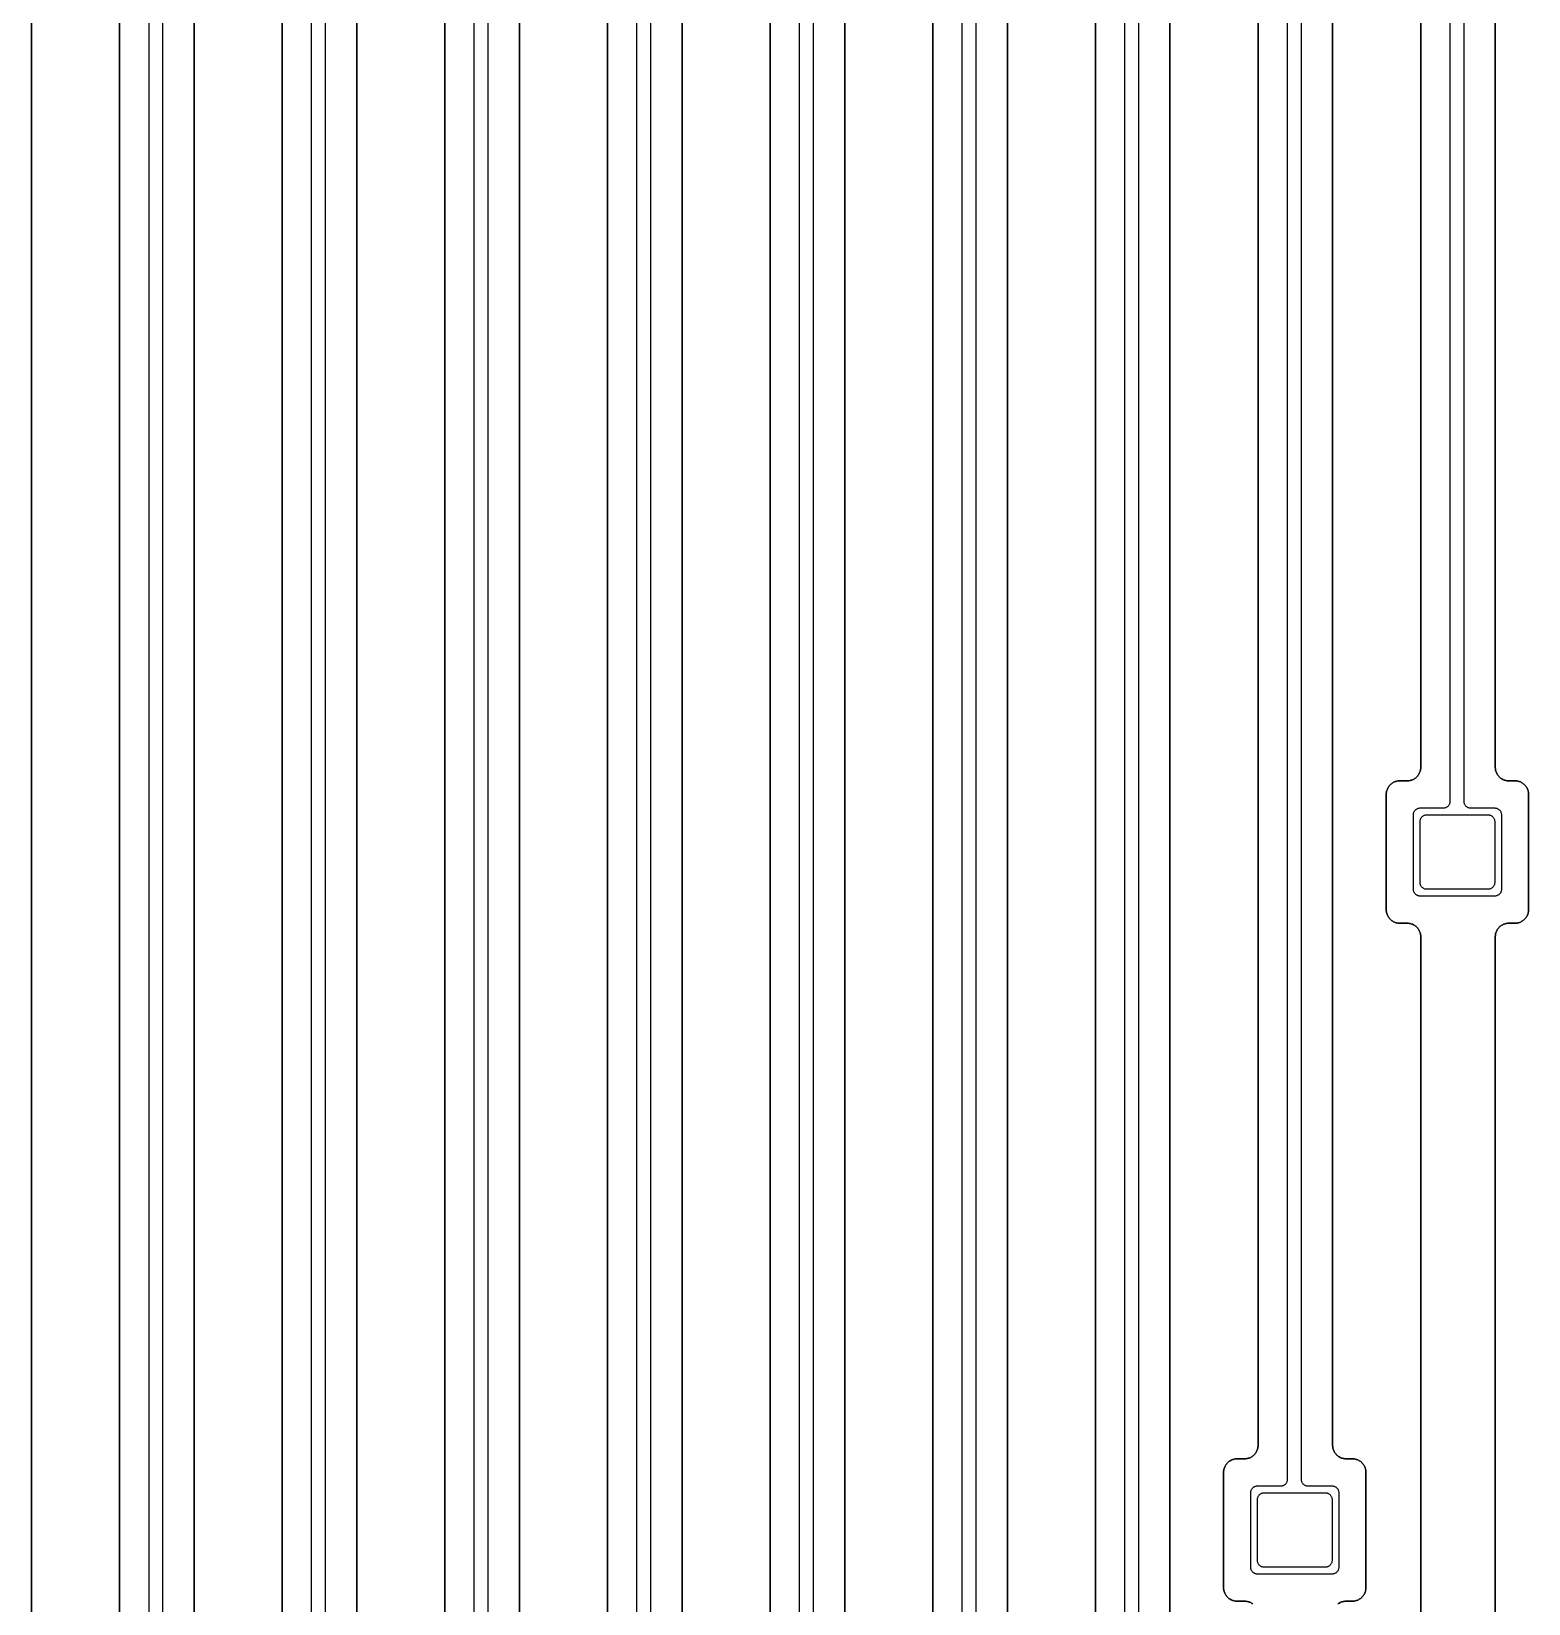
# Model space of a CAD drawing. Extents: x -2057 to 2225, y -44 to 31181.
# Drawn here: x 335.8 to 556.7, y 2328.9 to 2560.8 of the extents above; entities that cross this region are included whole.
import ezdxf

# ---------------------------------------------------------------- set-up
doc = ezdxf.new("R2010")
doc.units = 0
for name, color, linetype in [('electrode', 6, 'CONTINUOUS'), ('etching', 7, 'CONTINUOUS'), ('L3D0_etching3', 5, 'CONTINUOUS'), ('metalization', 8, 'CONTINUOUS'), ('polyimide', 9, 'CONTINUOUS')]:
    doc.layers.add(name, color=color, linetype=linetype)

msp = doc.modelspace()

# ---------------------------------------------------------------- linework, layer by layer
at = {"layer": 'electrode'}
for points in [[(541.66, 2434.247), (541.573, 2434.255), (541.487, 2434.27), (541.402, 2434.293), (541.32, 2434.323), (541.241, 2434.36), (541.166, 2434.403), (541.094, 2434.453), (541.027, 2434.509), (540.965, 2434.571), (540.909, 2434.638), (540.859, 2434.71), (540.816, 2434.785), (540.779, 2434.864), (540.749, 2434.946), (540.726, 2435.031), (540.711, 2435.117), (540.703, 2435.204), (540.703, 2444.291), (540.711, 2444.378), (540.726, 2444.464), (540.749, 2444.548), (540.779, 2444.63), (540.816, 2444.71), (540.859, 2444.785), (540.909, 2444.857), (540.965, 2444.924), (541.027, 2444.985), (541.094, 2445.042), (541.166, 2445.092), (541.241, 2445.135), (541.32, 2445.172), (541.402, 2445.202), (541.487, 2445.225), (541.573, 2445.24), (541.66, 2445.247), (550.747, 2445.247), (550.834, 2445.24), (550.92, 2445.225), (551.004, 2445.202), (551.086, 2445.172), (551.166, 2445.135), (551.241, 2445.092), (551.313, 2445.042), (551.38, 2444.985), (551.441, 2444.924), (551.498, 2444.857), (551.548, 2444.785), (551.591, 2444.71), (551.628, 2444.63), (551.658, 2444.548), (551.681, 2444.464), (551.696, 2444.378), (551.703, 2444.291), (551.703, 2435.204), (551.696, 2435.117), (551.681, 2435.031), (551.658, 2434.946), (551.628, 2434.864), (551.591, 2434.785), (551.548, 2434.71), (551.498, 2434.638), (551.441, 2434.571), (551.38, 2434.509), (551.313, 2434.453), (551.241, 2434.403), (551.166, 2434.36), (551.086, 2434.323), (551.004, 2434.293), (550.92, 2434.27), (550.834, 2434.255), (550.747, 2434.247)], [(517.66, 2334.247), (517.573, 2334.255), (517.487, 2334.27), (517.402, 2334.293), (517.32, 2334.323), (517.241, 2334.36), (517.166, 2334.403), (517.094, 2334.453), (517.027, 2334.509), (516.965, 2334.571), (516.909, 2334.638), (516.859, 2334.71), (516.816, 2334.785), (516.779, 2334.864), (516.749, 2334.946), (516.726, 2335.031), (516.711, 2335.117), (516.703, 2335.204), (516.703, 2344.291), (516.711, 2344.378), (516.726, 2344.464), (516.749, 2344.548), (516.779, 2344.63), (516.816, 2344.71), (516.859, 2344.785), (516.909, 2344.857), (516.965, 2344.924), (517.027, 2344.985), (517.094, 2345.042), (517.166, 2345.092), (517.241, 2345.135), (517.32, 2345.172), (517.402, 2345.202), (517.487, 2345.225), (517.573, 2345.24), (517.66, 2345.247), (526.747, 2345.247), (526.834, 2345.24), (526.92, 2345.225), (527.004, 2345.202), (527.086, 2345.172), (527.166, 2345.135), (527.241, 2345.092), (527.313, 2345.042), (527.38, 2344.985), (527.441, 2344.924), (527.498, 2344.857), (527.548, 2344.785), (527.591, 2344.71), (527.628, 2344.63), (527.658, 2344.548), (527.681, 2344.464), (527.696, 2344.378), (527.703, 2344.291), (527.703, 2335.204), (527.696, 2335.117), (527.681, 2335.031), (527.658, 2334.946), (527.628, 2334.864), (527.591, 2334.785), (527.548, 2334.71), (527.498, 2334.638), (527.441, 2334.571), (527.38, 2334.509), (527.313, 2334.453), (527.241, 2334.403), (527.166, 2334.36), (527.086, 2334.323), (527.004, 2334.293), (526.92, 2334.27), (526.834, 2334.255), (526.747, 2334.247)]]:
    msp.add_lwpolyline(points, close=True, dxfattribs=at)
at = {"layer": 'etching'}
for points in [[(335.792, 1552.185), (335.792, 9035.371)], [(348.792, 9035.371), (348.792, 1652.185)], [(359.792, 1652.185), (359.792, 9035.371)], [(372.792, 9035.371), (372.792, 1752.185)], [(383.792, 1752.185), (383.792, 9035.371)], [(396.792, 9035.371), (396.792, 1852.185)], [(407.792, 1852.185), (407.792, 9035.371)], [(420.792, 9035.371), (420.792, 1952.185)], [(431.792, 1952.185), (431.792, 9035.371)], [(444.792, 9035.371), (444.792, 2052.185)], [(455.792, 2052.185), (455.792, 9035.371)], [(468.792, 9035.371), (468.792, 2152.185)], [(479.792, 2152.185), (479.792, 9035.377)], [(492.792, 9035.371), (492.792, 2252.185)], [(503.792, 2252.185), (503.792, 9035.371)], [(516.792, 9035.371), (516.792, 2352.185), (516.784, 2352.059), (516.769, 2351.934), (516.745, 2351.811), (516.714, 2351.689), (516.675, 2351.57), (516.629, 2351.453), (516.575, 2351.339), (516.515, 2351.229), (516.447, 2351.123), (516.373, 2351.021), (516.293, 2350.924), (516.207, 2350.832), (516.116, 2350.746), (516.019, 2350.666), (515.917, 2350.592), (515.811, 2350.525), (515.701, 2350.465), (515.587, 2350.411), (515.47, 2350.365), (515.351, 2350.326), (515.229, 2350.295), (515.105, 2350.271), (514.981, 2350.255), (514.855, 2350.247), (513.641, 2350.247), (513.515, 2350.24), (513.39, 2350.224), (513.267, 2350.2), (513.145, 2350.169), (513.026, 2350.13), (512.909, 2350.084), (512.795, 2350.03), (512.685, 2349.97), (512.579, 2349.902), (512.477, 2349.828), (512.38, 2349.748), (512.288, 2349.662), (512.202, 2349.571), (512.122, 2349.474), (512.048, 2349.372), (511.981, 2349.266), (511.921, 2349.156), (511.867, 2349.042), (511.821, 2348.925), (511.782, 2348.806), (511.751, 2348.684), (511.727, 2348.56), (511.711, 2348.436), (511.703, 2348.31), (511.703, 2331.185), (511.711, 2331.059), (511.727, 2330.934), (511.751, 2330.811), (511.782, 2330.689), (511.821, 2330.57), (511.867, 2330.453), (511.921, 2330.339), (511.981, 2330.229), (512.048, 2330.123), (512.122, 2330.021), (512.202, 2329.924), (512.288, 2329.832), (512.38, 2329.746), (512.477, 2329.666), (512.579, 2329.592), (512.685, 2329.525), (512.795, 2329.465), (512.909, 2329.411), (513.026, 2329.365), (513.145, 2329.326), (513.267, 2329.295), (513.39, 2329.271), (513.515, 2329.255), (513.641, 2329.247), (514.855, 2329.247), (514.981, 2329.24), (515.105, 2329.224), (515.229, 2329.2), (515.351, 2329.169), (515.47, 2329.13), (515.587, 2329.084), (515.701, 2329.03), (515.811, 2328.97), (515.917, 2328.902), (516.019, 2328.828)], [(528.566, 2328.828), (528.668, 2328.902), (528.774, 2328.97), (528.884, 2329.03), (528.998, 2329.084), (529.114, 2329.13), (529.234, 2329.169), (529.356, 2329.2), (529.479, 2329.224), (529.604, 2329.24), (529.729, 2329.247), (530.766, 2329.247), (530.892, 2329.255), (531.016, 2329.271), (531.14, 2329.295), (531.262, 2329.326), (531.381, 2329.365), (531.498, 2329.411), (531.612, 2329.465), (531.722, 2329.525), (531.828, 2329.592), (531.93, 2329.666), (532.027, 2329.746), (532.118, 2329.832), (532.204, 2329.924), (532.284, 2330.021), (532.358, 2330.123), (532.426, 2330.229), (532.486, 2330.339), (532.54, 2330.453), (532.586, 2330.57), (532.625, 2330.689), (532.656, 2330.811), (532.68, 2330.934), (532.696, 2331.059), (532.703, 2331.185), (532.703, 2348.31), (532.696, 2348.436), (532.68, 2348.56), (532.656, 2348.684), (532.625, 2348.806), (532.586, 2348.925), (532.54, 2349.042), (532.486, 2349.156), (532.426, 2349.266), (532.358, 2349.372), (532.284, 2349.474), (532.204, 2349.571), (532.118, 2349.662), (532.027, 2349.748), (531.93, 2349.828), (531.828, 2349.902), (531.722, 2349.97), (531.612, 2350.03), (531.498, 2350.084), (531.381, 2350.13), (531.262, 2350.169), (531.14, 2350.2), (531.016, 2350.224), (530.892, 2350.24), (530.766, 2350.247), (529.729, 2350.247), (529.604, 2350.255), (529.479, 2350.271), (529.356, 2350.295), (529.234, 2350.326), (529.114, 2350.365), (528.998, 2350.411), (528.884, 2350.465), (528.774, 2350.525), (528.668, 2350.592), (528.566, 2350.666), (528.469, 2350.746), (528.377, 2350.832), (528.291, 2350.924), (528.211, 2351.021), (528.137, 2351.123), (528.07, 2351.229), (528.009, 2351.339), (527.956, 2351.453), (527.91, 2351.57), (527.871, 2351.689), (527.84, 2351.811), (527.816, 2351.934), (527.8, 2352.059), (527.792, 2352.185), (527.792, 9035.371)], [(540.792, 9035.371), (540.792, 2452.185), (540.784, 2452.059), (540.769, 2451.934), (540.745, 2451.811), (540.714, 2451.689), (540.675, 2451.57), (540.629, 2451.453), (540.575, 2451.339), (540.515, 2451.229), (540.447, 2451.123), (540.373, 2451.021), (540.293, 2450.924), (540.207, 2450.832), (540.116, 2450.746), (540.019, 2450.666), (539.917, 2450.592), (539.811, 2450.525), (539.701, 2450.465), (539.587, 2450.411), (539.47, 2450.365), (539.351, 2450.326), (539.229, 2450.295), (539.105, 2450.271), (538.981, 2450.255), (538.855, 2450.247), (537.641, 2450.247), (537.515, 2450.24), (537.39, 2450.224), (537.267, 2450.2), (537.145, 2450.169), (537.026, 2450.13), (536.909, 2450.084), (536.795, 2450.03), (536.685, 2449.97), (536.579, 2449.902), (536.477, 2449.828), (536.38, 2449.748), (536.288, 2449.662), (536.202, 2449.571), (536.122, 2449.474), (536.048, 2449.372), (535.981, 2449.266), (535.921, 2449.156), (535.867, 2449.042), (535.821, 2448.925), (535.782, 2448.806), (535.751, 2448.684), (535.727, 2448.56), (535.711, 2448.436), (535.703, 2448.31), (535.703, 2431.185), (535.711, 2431.059), (535.727, 2430.934), (535.751, 2430.811), (535.782, 2430.689), (535.821, 2430.57), (535.867, 2430.453), (535.921, 2430.339), (535.981, 2430.229), (536.048, 2430.123), (536.122, 2430.021), (536.202, 2429.924), (536.288, 2429.832), (536.38, 2429.746), (536.477, 2429.666), (536.579, 2429.592), (536.685, 2429.525), (536.795, 2429.465), (536.909, 2429.411), (537.026, 2429.365), (537.145, 2429.326), (537.267, 2429.295), (537.39, 2429.271), (537.515, 2429.255), (537.641, 2429.247), (538.855, 2429.247), (538.981, 2429.24), (539.105, 2429.224), (539.229, 2429.2), (539.351, 2429.169), (539.47, 2429.13), (539.587, 2429.084), (539.701, 2429.03), (539.811, 2428.97), (539.917, 2428.902), (540.019, 2428.828), (540.116, 2428.748), (540.207, 2428.662), (540.293, 2428.571), (540.373, 2428.474), (540.447, 2428.372), (540.515, 2428.266), (540.575, 2428.156), (540.629, 2428.042), (540.675, 2427.925), (540.714, 2427.806), (540.745, 2427.684), (540.769, 2427.56), (540.784, 2427.436), (540.792, 2427.31), (540.792, 2171.247)], [(551.754, 2171.247), (551.792, 2427.31), (551.8, 2427.436), (551.816, 2427.56), (551.84, 2427.684), (551.871, 2427.806), (551.91, 2427.925), (551.956, 2428.042), (552.009, 2428.156), (552.07, 2428.266), (552.137, 2428.372), (552.211, 2428.474), (552.291, 2428.571), (552.377, 2428.662), (552.469, 2428.748), (552.566, 2428.828), (552.668, 2428.902), (552.774, 2428.97), (552.884, 2429.03), (552.998, 2429.084), (553.114, 2429.13), (553.234, 2429.169), (553.356, 2429.2), (553.479, 2429.224), (553.604, 2429.24), (553.729, 2429.247), (554.766, 2429.247), (554.892, 2429.255), (555.016, 2429.271), (555.14, 2429.295), (555.262, 2429.326), (555.381, 2429.365), (555.498, 2429.411), (555.612, 2429.465), (555.722, 2429.525), (555.828, 2429.592), (555.93, 2429.666), (556.027, 2429.746), (556.118, 2429.832), (556.204, 2429.924), (556.284, 2430.021), (556.358, 2430.123), (556.426, 2430.229), (556.486, 2430.339), (556.54, 2430.453), (556.586, 2430.57), (556.625, 2430.689), (556.656, 2430.811), (556.68, 2430.934), (556.696, 2431.059), (556.703, 2431.185), (556.703, 2448.31), (556.696, 2448.436), (556.68, 2448.56), (556.656, 2448.684), (556.625, 2448.806), (556.586, 2448.925), (556.54, 2449.042), (556.486, 2449.156), (556.426, 2449.266), (556.358, 2449.372), (556.284, 2449.474), (556.204, 2449.571), (556.118, 2449.662), (556.027, 2449.748), (555.93, 2449.828), (555.828, 2449.902), (555.722, 2449.97), (555.612, 2450.03), (555.498, 2450.084), (555.381, 2450.13), (555.262, 2450.169), (555.14, 2450.2), (555.016, 2450.224), (554.892, 2450.24), (554.766, 2450.247), (553.729, 2450.247), (553.604, 2450.255), (553.479, 2450.271), (553.356, 2450.295), (553.234, 2450.326), (553.114, 2450.365), (552.998, 2450.411), (552.884, 2450.465), (552.774, 2450.525), (552.668, 2450.592), (552.566, 2450.666), (552.469, 2450.746), (552.377, 2450.832), (552.291, 2450.924), (552.211, 2451.021), (552.137, 2451.123), (552.07, 2451.229), (552.009, 2451.339), (551.956, 2451.453), (551.91, 2451.57), (551.871, 2451.689), (551.84, 2451.811), (551.816, 2451.934), (551.8, 2452.059), (551.792, 2452.185), (551.792, 9035.371)]]:
    msp.add_lwpolyline(points, dxfattribs=at)
at = {"layer": 'L3D0_etching3'}
for points in [[(335.792, 1552.185), (335.792, 9035.371)], [(348.792, 9035.371), (348.792, 1652.185)], [(359.792, 1652.185), (359.792, 9035.371)], [(372.792, 9035.371), (372.792, 1752.185)], [(383.792, 1752.185), (383.792, 9035.371)], [(396.792, 9035.371), (396.792, 1852.185)], [(407.792, 1852.185), (407.792, 9035.371)], [(420.792, 9035.371), (420.792, 1952.185)], [(431.792, 1952.185), (431.792, 9035.371)], [(444.792, 9035.371), (444.792, 2052.185)], [(455.792, 2052.185), (455.792, 9035.371)], [(468.792, 9035.371), (468.792, 2152.185)], [(479.792, 2152.185), (479.792, 9035.377)], [(492.792, 9035.371), (492.792, 2252.185)], [(503.792, 2252.185), (503.792, 9035.371)], [(516.792, 9035.371), (516.792, 2352.185), (516.784, 2352.059), (516.769, 2351.934), (516.745, 2351.811), (516.714, 2351.689), (516.675, 2351.57), (516.629, 2351.453), (516.575, 2351.339), (516.515, 2351.229), (516.447, 2351.123), (516.373, 2351.021), (516.293, 2350.924), (516.207, 2350.832), (516.116, 2350.746), (516.019, 2350.666), (515.917, 2350.592), (515.811, 2350.525), (515.701, 2350.465), (515.587, 2350.411), (515.47, 2350.365), (515.351, 2350.326), (515.229, 2350.295), (515.105, 2350.271), (514.981, 2350.255), (514.855, 2350.247), (513.641, 2350.247), (513.515, 2350.24), (513.39, 2350.224), (513.267, 2350.2), (513.145, 2350.169), (513.026, 2350.13), (512.909, 2350.084), (512.795, 2350.03), (512.685, 2349.97), (512.579, 2349.902), (512.477, 2349.828), (512.38, 2349.748), (512.288, 2349.662), (512.202, 2349.571), (512.122, 2349.474), (512.048, 2349.372), (511.981, 2349.266), (511.921, 2349.156), (511.867, 2349.042), (511.821, 2348.925), (511.782, 2348.806), (511.751, 2348.684), (511.727, 2348.56), (511.711, 2348.436), (511.703, 2348.31), (511.703, 2331.185), (511.711, 2331.059), (511.727, 2330.934), (511.751, 2330.811), (511.782, 2330.689), (511.821, 2330.57), (511.867, 2330.453), (511.921, 2330.339), (511.981, 2330.229), (512.048, 2330.123), (512.122, 2330.021), (512.202, 2329.924), (512.288, 2329.832), (512.38, 2329.746), (512.477, 2329.666), (512.579, 2329.592), (512.685, 2329.525), (512.795, 2329.465), (512.909, 2329.411), (513.026, 2329.365), (513.145, 2329.326), (513.267, 2329.295), (513.39, 2329.271), (513.515, 2329.255), (513.641, 2329.247), (514.855, 2329.247), (514.981, 2329.24), (515.105, 2329.224), (515.229, 2329.2), (515.351, 2329.169), (515.47, 2329.13), (515.587, 2329.084), (515.701, 2329.03), (515.811, 2328.97), (515.917, 2328.902), (516.019, 2328.828)], [(528.566, 2328.828), (528.668, 2328.902), (528.774, 2328.97), (528.884, 2329.03), (528.998, 2329.084), (529.114, 2329.13), (529.234, 2329.169), (529.356, 2329.2), (529.479, 2329.224), (529.604, 2329.24), (529.729, 2329.247), (530.766, 2329.247), (530.892, 2329.255), (531.016, 2329.271), (531.14, 2329.295), (531.262, 2329.326), (531.381, 2329.365), (531.498, 2329.411), (531.612, 2329.465), (531.722, 2329.525), (531.828, 2329.592), (531.93, 2329.666), (532.027, 2329.746), (532.118, 2329.832), (532.204, 2329.924), (532.284, 2330.021), (532.358, 2330.123), (532.426, 2330.229), (532.486, 2330.339), (532.54, 2330.453), (532.586, 2330.57), (532.625, 2330.689), (532.656, 2330.811), (532.68, 2330.934), (532.696, 2331.059), (532.703, 2331.185), (532.703, 2348.31), (532.696, 2348.436), (532.68, 2348.56), (532.656, 2348.684), (532.625, 2348.806), (532.586, 2348.925), (532.54, 2349.042), (532.486, 2349.156), (532.426, 2349.266), (532.358, 2349.372), (532.284, 2349.474), (532.204, 2349.571), (532.118, 2349.662), (532.027, 2349.748), (531.93, 2349.828), (531.828, 2349.902), (531.722, 2349.97), (531.612, 2350.03), (531.498, 2350.084), (531.381, 2350.13), (531.262, 2350.169), (531.14, 2350.2), (531.016, 2350.224), (530.892, 2350.24), (530.766, 2350.247), (529.729, 2350.247), (529.604, 2350.255), (529.479, 2350.271), (529.356, 2350.295), (529.234, 2350.326), (529.114, 2350.365), (528.998, 2350.411), (528.884, 2350.465), (528.774, 2350.525), (528.668, 2350.592), (528.566, 2350.666), (528.469, 2350.746), (528.377, 2350.832), (528.291, 2350.924), (528.211, 2351.021), (528.137, 2351.123), (528.07, 2351.229), (528.009, 2351.339), (527.956, 2351.453), (527.91, 2351.57), (527.871, 2351.689), (527.84, 2351.811), (527.816, 2351.934), (527.8, 2352.059), (527.792, 2352.185), (527.792, 9035.371)], [(540.792, 9035.371), (540.792, 2452.185), (540.784, 2452.059), (540.769, 2451.934), (540.745, 2451.811), (540.714, 2451.689), (540.675, 2451.57), (540.629, 2451.453), (540.575, 2451.339), (540.515, 2451.229), (540.447, 2451.123), (540.373, 2451.021), (540.293, 2450.924), (540.207, 2450.832), (540.116, 2450.746), (540.019, 2450.666), (539.917, 2450.592), (539.811, 2450.525), (539.701, 2450.465), (539.587, 2450.411), (539.47, 2450.365), (539.351, 2450.326), (539.229, 2450.295), (539.105, 2450.271), (538.981, 2450.255), (538.855, 2450.247), (537.641, 2450.247), (537.515, 2450.24), (537.39, 2450.224), (537.267, 2450.2), (537.145, 2450.169), (537.026, 2450.13), (536.909, 2450.084), (536.795, 2450.03), (536.685, 2449.97), (536.579, 2449.902), (536.477, 2449.828), (536.38, 2449.748), (536.288, 2449.662), (536.202, 2449.571), (536.122, 2449.474), (536.048, 2449.372), (535.981, 2449.266), (535.921, 2449.156), (535.867, 2449.042), (535.821, 2448.925), (535.782, 2448.806), (535.751, 2448.684), (535.727, 2448.56), (535.711, 2448.436), (535.703, 2448.31), (535.703, 2431.185), (535.711, 2431.059), (535.727, 2430.934), (535.751, 2430.811), (535.782, 2430.689), (535.821, 2430.57), (535.867, 2430.453), (535.921, 2430.339), (535.981, 2430.229), (536.048, 2430.123), (536.122, 2430.021), (536.202, 2429.924), (536.288, 2429.832), (536.38, 2429.746), (536.477, 2429.666), (536.579, 2429.592), (536.685, 2429.525), (536.795, 2429.465), (536.909, 2429.411), (537.026, 2429.365), (537.145, 2429.326), (537.267, 2429.295), (537.39, 2429.271), (537.515, 2429.255), (537.641, 2429.247), (538.855, 2429.247), (538.981, 2429.24), (539.105, 2429.224), (539.229, 2429.2), (539.351, 2429.169), (539.47, 2429.13), (539.587, 2429.084), (539.701, 2429.03), (539.811, 2428.97), (539.917, 2428.902), (540.019, 2428.828), (540.116, 2428.748), (540.207, 2428.662), (540.293, 2428.571), (540.373, 2428.474), (540.447, 2428.372), (540.515, 2428.266), (540.575, 2428.156), (540.629, 2428.042), (540.675, 2427.925), (540.714, 2427.806), (540.745, 2427.684), (540.769, 2427.56), (540.784, 2427.436), (540.792, 2427.31), (540.792, 2171.247)], [(551.754, 2171.247), (551.792, 2427.31), (551.8, 2427.436), (551.816, 2427.56), (551.84, 2427.684), (551.871, 2427.806), (551.91, 2427.925), (551.956, 2428.042), (552.009, 2428.156), (552.07, 2428.266), (552.137, 2428.372), (552.211, 2428.474), (552.291, 2428.571), (552.377, 2428.662), (552.469, 2428.748), (552.566, 2428.828), (552.668, 2428.902), (552.774, 2428.97), (552.884, 2429.03), (552.998, 2429.084), (553.114, 2429.13), (553.234, 2429.169), (553.356, 2429.2), (553.479, 2429.224), (553.604, 2429.24), (553.729, 2429.247), (554.766, 2429.247), (554.892, 2429.255), (555.016, 2429.271), (555.14, 2429.295), (555.262, 2429.326), (555.381, 2429.365), (555.498, 2429.411), (555.612, 2429.465), (555.722, 2429.525), (555.828, 2429.592), (555.93, 2429.666), (556.027, 2429.746), (556.118, 2429.832), (556.204, 2429.924), (556.284, 2430.021), (556.358, 2430.123), (556.426, 2430.229), (556.486, 2430.339), (556.54, 2430.453), (556.586, 2430.57), (556.625, 2430.689), (556.656, 2430.811), (556.68, 2430.934), (556.696, 2431.059), (556.703, 2431.185), (556.703, 2448.31), (556.696, 2448.436), (556.68, 2448.56), (556.656, 2448.684), (556.625, 2448.806), (556.586, 2448.925), (556.54, 2449.042), (556.486, 2449.156), (556.426, 2449.266), (556.358, 2449.372), (556.284, 2449.474), (556.204, 2449.571), (556.118, 2449.662), (556.027, 2449.748), (555.93, 2449.828), (555.828, 2449.902), (555.722, 2449.97), (555.612, 2450.03), (555.498, 2450.084), (555.381, 2450.13), (555.262, 2450.169), (555.14, 2450.2), (555.016, 2450.224), (554.892, 2450.24), (554.766, 2450.247), (553.729, 2450.247), (553.604, 2450.255), (553.479, 2450.271), (553.356, 2450.295), (553.234, 2450.326), (553.114, 2450.365), (552.998, 2450.411), (552.884, 2450.465), (552.774, 2450.525), (552.668, 2450.592), (552.566, 2450.666), (552.469, 2450.746), (552.377, 2450.832), (552.291, 2450.924), (552.211, 2451.021), (552.137, 2451.123), (552.07, 2451.229), (552.009, 2451.339), (551.956, 2451.453), (551.91, 2451.57), (551.871, 2451.689), (551.84, 2451.811), (551.816, 2451.934), (551.8, 2452.059), (551.792, 2452.185), (551.792, 9035.371)]]:
    msp.add_lwpolyline(points, dxfattribs=at)
at = {"layer": 'metalization'}
for points in [[(353.142, 1647.204), (353.142, 9040.22)], [(355.142, 9040.22), (355.142, 1647.204)], [(377.142, 1747.204), (377.142, 9040.22)], [(379.142, 9040.22), (379.142, 1747.204)], [(401.142, 1847.204), (401.142, 9040.22)], [(403.142, 9040.22), (403.142, 1847.204)], [(425.142, 1947.204), (425.142, 9040.22)], [(427.142, 9040.22), (427.142, 1947.204)], [(449.142, 2047.204), (449.142, 9040.22)], [(451.142, 9040.22), (451.142, 2047.204)], [(473.142, 2147.204), (473.142, 9040.22)], [(475.142, 9040.22), (475.142, 2147.204)], [(497.142, 2247.204), (497.142, 9040.22)], [(499.142, 9040.22), (499.142, 2247.204)], [(523.142, 9040.22), (523.142, 2347.204), (523.15, 2347.117), (523.165, 2347.031), (523.188, 2346.946), (523.218, 2346.864), (523.254, 2346.785), (523.298, 2346.71), (523.348, 2346.638), (523.404, 2346.571), (523.466, 2346.509), (523.533, 2346.453), (523.604, 2346.403), (523.68, 2346.36), (523.759, 2346.323), (523.841, 2346.293), (523.926, 2346.27), (524.012, 2346.255), (524.099, 2346.247), (527.747, 2346.247), (527.834, 2346.24), (527.92, 2346.225), (528.004, 2346.202), (528.086, 2346.172), (528.166, 2346.135), (528.241, 2346.092), (528.313, 2346.042), (528.38, 2345.985), (528.441, 2345.924), (528.498, 2345.857), (528.548, 2345.785), (528.591, 2345.71), (528.628, 2345.63), (528.658, 2345.548), (528.681, 2345.464), (528.696, 2345.378), (528.703, 2345.291), (528.703, 2334.204), (528.696, 2334.117), (528.681, 2334.031), (528.658, 2333.946), (528.628, 2333.864), (528.591, 2333.785), (528.548, 2333.71), (528.498, 2333.638), (528.441, 2333.571), (528.38, 2333.509), (528.313, 2333.453), (528.241, 2333.403), (528.166, 2333.36), (528.086, 2333.323), (528.004, 2333.293), (527.92, 2333.27), (527.834, 2333.255), (527.747, 2333.247), (516.66, 2333.247), (516.573, 2333.255), (516.487, 2333.27), (516.402, 2333.293), (516.32, 2333.323), (516.241, 2333.36), (516.166, 2333.403), (516.094, 2333.453), (516.027, 2333.509), (515.965, 2333.571), (515.909, 2333.638), (515.859, 2333.71), (515.816, 2333.785), (515.779, 2333.864), (515.749, 2333.946), (515.726, 2334.031), (515.711, 2334.117), (515.703, 2334.204), (515.703, 2345.291), (515.711, 2345.378), (515.726, 2345.464), (515.749, 2345.548), (515.779, 2345.63), (515.816, 2345.71), (515.859, 2345.785), (515.909, 2345.857), (515.965, 2345.924), (516.027, 2345.985), (516.094, 2346.042), (516.166, 2346.092), (516.241, 2346.135), (516.32, 2346.172), (516.402, 2346.202), (516.487, 2346.225), (516.573, 2346.24), (516.66, 2346.247), (520.186, 2346.247), (520.273, 2346.255), (520.359, 2346.27), (520.443, 2346.293), (520.525, 2346.323), (520.604, 2346.36), (520.68, 2346.403), (520.752, 2346.453), (520.819, 2346.509), (520.88, 2346.571), (520.936, 2346.638), (520.986, 2346.71), (521.03, 2346.785), (521.067, 2346.864), (521.097, 2346.946), (521.12, 2347.031), (521.135, 2347.117), (521.142, 2347.204), (521.142, 9040.22)], [(547.142, 9040.22), (547.142, 2447.204), (547.15, 2447.117), (547.165, 2447.031), (547.188, 2446.946), (547.218, 2446.864), (547.254, 2446.785), (547.298, 2446.71), (547.348, 2446.638), (547.404, 2446.571), (547.466, 2446.509), (547.533, 2446.453), (547.604, 2446.403), (547.68, 2446.36), (547.759, 2446.323), (547.841, 2446.293), (547.926, 2446.27), (548.012, 2446.255), (548.099, 2446.247), (551.747, 2446.247), (551.834, 2446.24), (551.92, 2446.225), (552.004, 2446.202), (552.086, 2446.172), (552.166, 2446.135), (552.241, 2446.092), (552.313, 2446.042), (552.38, 2445.985), (552.441, 2445.924), (552.498, 2445.857), (552.548, 2445.785), (552.591, 2445.71), (552.628, 2445.63), (552.658, 2445.548), (552.681, 2445.464), (552.696, 2445.378), (552.703, 2445.291), (552.703, 2434.204), (552.696, 2434.117), (552.681, 2434.031), (552.658, 2433.946), (552.628, 2433.864), (552.591, 2433.785), (552.548, 2433.71), (552.498, 2433.638), (552.441, 2433.571), (552.38, 2433.509), (552.313, 2433.453), (552.241, 2433.403), (552.166, 2433.36), (552.086, 2433.323), (552.004, 2433.293), (551.92, 2433.27), (551.834, 2433.255), (551.747, 2433.247), (540.66, 2433.247), (540.573, 2433.255), (540.487, 2433.27), (540.402, 2433.293), (540.32, 2433.323), (540.241, 2433.36), (540.166, 2433.403), (540.094, 2433.453), (540.027, 2433.509), (539.965, 2433.571), (539.909, 2433.638), (539.859, 2433.71), (539.816, 2433.785), (539.779, 2433.864), (539.749, 2433.946), (539.726, 2434.031), (539.711, 2434.117), (539.703, 2434.204), (539.703, 2445.291), (539.711, 2445.378), (539.726, 2445.464), (539.749, 2445.548), (539.779, 2445.63), (539.816, 2445.71), (539.859, 2445.785), (539.909, 2445.857), (539.965, 2445.924), (540.027, 2445.985), (540.094, 2446.042), (540.166, 2446.092), (540.241, 2446.135), (540.32, 2446.172), (540.402, 2446.202), (540.487, 2446.225), (540.573, 2446.24), (540.66, 2446.247), (544.186, 2446.247), (544.273, 2446.255), (544.359, 2446.27), (544.443, 2446.293), (544.525, 2446.323), (544.604, 2446.36), (544.68, 2446.403), (544.752, 2446.453), (544.819, 2446.509), (544.88, 2446.571), (544.936, 2446.638), (544.986, 2446.71), (545.03, 2446.785), (545.067, 2446.864), (545.097, 2446.946), (545.12, 2447.031), (545.135, 2447.117), (545.142, 2447.204), (545.142, 9040.22)]]:
    msp.add_lwpolyline(points, dxfattribs=at)
at = {"layer": 'polyimide'}
for points in [[(335.792, 9035.371), (335.792, 1552.185)], [(335.792, 1552.185), (335.792, 9035.371)], [(348.792, 1652.185), (348.792, 9035.371)], [(348.792, 9035.371), (348.792, 1652.185)], [(359.792, 9035.371), (359.792, 1652.185)], [(359.792, 1652.185), (359.792, 9035.371)], [(372.792, 1752.185), (372.792, 9035.371)], [(372.792, 9035.371), (372.792, 1752.185)], [(383.792, 9035.371), (383.792, 1752.185)], [(383.792, 1752.185), (383.792, 9035.371)], [(396.792, 1852.185), (396.792, 9035.371)], [(396.792, 9035.371), (396.792, 1852.185)], [(407.792, 9035.371), (407.792, 1852.185)], [(407.792, 1852.185), (407.792, 9035.371)], [(420.792, 1952.185), (420.792, 9035.371)], [(420.792, 9035.371), (420.792, 1952.185)], [(431.792, 9035.371), (431.792, 1952.185)], [(431.792, 1952.185), (431.792, 9035.371)], [(444.792, 2052.185), (444.792, 9035.371)], [(444.792, 9035.371), (444.792, 2052.185)], [(455.792, 9035.371), (455.792, 2052.185)], [(455.792, 2052.185), (455.792, 9035.371)], [(468.792, 2152.185), (468.792, 9035.371)], [(468.792, 9035.371), (468.792, 2152.185)], [(479.792, 9035.377), (479.792, 2152.185)], [(479.792, 2152.185), (479.792, 9035.377)], [(492.792, 2252.185), (492.792, 9035.371)], [(492.792, 9035.371), (492.792, 2252.185)], [(503.792, 9035.371), (503.792, 2252.185)], [(503.792, 2252.185), (503.792, 9035.371)], [(516.019, 2328.828), (515.917, 2328.902), (515.811, 2328.97), (515.701, 2329.03), (515.587, 2329.084), (515.47, 2329.13), (515.351, 2329.169), (515.229, 2329.2), (515.105, 2329.224), (514.981, 2329.24), (514.855, 2329.247), (513.641, 2329.247), (513.515, 2329.255), (513.39, 2329.271), (513.267, 2329.295), (513.145, 2329.326), (513.026, 2329.365), (512.909, 2329.411), (512.795, 2329.465), (512.685, 2329.525), (512.579, 2329.592), (512.477, 2329.666), (512.38, 2329.746), (512.288, 2329.832), (512.202, 2329.924), (512.122, 2330.021), (512.048, 2330.123), (511.981, 2330.229), (511.921, 2330.339), (511.867, 2330.453), (511.821, 2330.57), (511.782, 2330.689), (511.751, 2330.811), (511.727, 2330.934), (511.711, 2331.059), (511.703, 2331.185), (511.703, 2348.31), (511.711, 2348.436), (511.727, 2348.56), (511.751, 2348.684), (511.782, 2348.806), (511.821, 2348.925), (511.867, 2349.042), (511.921, 2349.156), (511.981, 2349.266), (512.048, 2349.372), (512.122, 2349.474), (512.202, 2349.571), (512.288, 2349.662), (512.38, 2349.748), (512.477, 2349.828), (512.579, 2349.902), (512.685, 2349.97), (512.795, 2350.03), (512.909, 2350.084), (513.026, 2350.13), (513.145, 2350.169), (513.267, 2350.2), (513.39, 2350.224), (513.515, 2350.24), (513.641, 2350.247), (514.855, 2350.247), (514.981, 2350.255), (515.105, 2350.271), (515.229, 2350.295), (515.351, 2350.326), (515.47, 2350.365), (515.587, 2350.411), (515.701, 2350.465), (515.811, 2350.525), (515.917, 2350.592), (516.019, 2350.666), (516.116, 2350.746), (516.207, 2350.832), (516.293, 2350.924), (516.373, 2351.021), (516.447, 2351.123), (516.515, 2351.229), (516.575, 2351.339), (516.629, 2351.453), (516.675, 2351.57), (516.714, 2351.689), (516.745, 2351.811), (516.769, 2351.934), (516.784, 2352.059), (516.792, 2352.185), (516.792, 9035.371)], [(516.792, 9035.371), (516.792, 2352.185), (516.784, 2352.059), (516.769, 2351.934), (516.745, 2351.811), (516.714, 2351.689), (516.675, 2351.57), (516.629, 2351.453), (516.575, 2351.339), (516.515, 2351.229), (516.447, 2351.123), (516.373, 2351.021), (516.293, 2350.924), (516.207, 2350.832), (516.116, 2350.746), (516.019, 2350.666), (515.917, 2350.592), (515.811, 2350.525), (515.701, 2350.465), (515.587, 2350.411), (515.47, 2350.365), (515.351, 2350.326), (515.229, 2350.295), (515.105, 2350.271), (514.981, 2350.255), (514.855, 2350.247), (513.641, 2350.247), (513.515, 2350.24), (513.39, 2350.224), (513.267, 2350.2), (513.145, 2350.169), (513.026, 2350.13), (512.909, 2350.084), (512.795, 2350.03), (512.685, 2349.97), (512.579, 2349.902), (512.477, 2349.828), (512.38, 2349.748), (512.288, 2349.662), (512.202, 2349.571), (512.122, 2349.474), (512.048, 2349.372), (511.981, 2349.266), (511.921, 2349.156), (511.867, 2349.042), (511.821, 2348.925), (511.782, 2348.806), (511.751, 2348.684), (511.727, 2348.56), (511.711, 2348.436), (511.703, 2348.31), (511.703, 2331.185), (511.711, 2331.059), (511.727, 2330.934), (511.751, 2330.811), (511.782, 2330.689), (511.821, 2330.57), (511.867, 2330.453), (511.921, 2330.339), (511.981, 2330.229), (512.048, 2330.123), (512.122, 2330.021), (512.202, 2329.924), (512.288, 2329.832), (512.38, 2329.746), (512.477, 2329.666), (512.579, 2329.592), (512.685, 2329.525), (512.795, 2329.465), (512.909, 2329.411), (513.026, 2329.365), (513.145, 2329.326), (513.267, 2329.295), (513.39, 2329.271), (513.515, 2329.255), (513.641, 2329.247), (514.855, 2329.247), (514.981, 2329.24), (515.105, 2329.224), (515.229, 2329.2), (515.351, 2329.169), (515.47, 2329.13), (515.587, 2329.084), (515.701, 2329.03), (515.811, 2328.97), (515.917, 2328.902), (516.019, 2328.828)], [(527.792, 9035.371), (527.792, 2352.185), (527.8, 2352.059), (527.816, 2351.934), (527.84, 2351.811), (527.871, 2351.689), (527.91, 2351.57), (527.956, 2351.453), (528.009, 2351.339), (528.07, 2351.229), (528.137, 2351.123), (528.211, 2351.021), (528.291, 2350.924), (528.377, 2350.832), (528.469, 2350.746), (528.566, 2350.666), (528.668, 2350.592), (528.774, 2350.525), (528.884, 2350.465), (528.998, 2350.411), (529.114, 2350.365), (529.234, 2350.326), (529.356, 2350.295), (529.479, 2350.271), (529.604, 2350.255), (529.729, 2350.247), (530.766, 2350.247), (530.892, 2350.24), (531.016, 2350.224), (531.14, 2350.2), (531.262, 2350.169), (531.381, 2350.13), (531.498, 2350.084), (531.612, 2350.03), (531.722, 2349.97), (531.828, 2349.902), (531.93, 2349.828), (532.027, 2349.748), (532.118, 2349.662), (532.204, 2349.571), (532.284, 2349.474), (532.358, 2349.372), (532.426, 2349.266), (532.486, 2349.156), (532.54, 2349.042), (532.586, 2348.925), (532.625, 2348.806), (532.656, 2348.684), (532.68, 2348.56), (532.696, 2348.436), (532.703, 2348.31), (532.703, 2331.185), (532.696, 2331.059), (532.68, 2330.934), (532.656, 2330.811), (532.625, 2330.689), (532.586, 2330.57), (532.54, 2330.453), (532.486, 2330.339), (532.426, 2330.229), (532.358, 2330.123), (532.284, 2330.021), (532.204, 2329.924), (532.118, 2329.832), (532.027, 2329.746), (531.93, 2329.666), (531.828, 2329.592), (531.722, 2329.525), (531.612, 2329.465), (531.498, 2329.411), (531.381, 2329.365), (531.262, 2329.326), (531.14, 2329.295), (531.016, 2329.271), (530.892, 2329.255), (530.766, 2329.247), (529.729, 2329.247), (529.604, 2329.24), (529.479, 2329.224), (529.356, 2329.2), (529.234, 2329.169), (529.114, 2329.13), (528.998, 2329.084), (528.884, 2329.03), (528.774, 2328.97), (528.668, 2328.902), (528.566, 2328.828)], [(528.566, 2328.828), (528.668, 2328.902), (528.774, 2328.97), (528.884, 2329.03), (528.998, 2329.084), (529.114, 2329.13), (529.234, 2329.169), (529.356, 2329.2), (529.479, 2329.224), (529.604, 2329.24), (529.729, 2329.247), (530.766, 2329.247), (530.892, 2329.255), (531.016, 2329.271), (531.14, 2329.295), (531.262, 2329.326), (531.381, 2329.365), (531.498, 2329.411), (531.612, 2329.465), (531.722, 2329.525), (531.828, 2329.592), (531.93, 2329.666), (532.027, 2329.746), (532.118, 2329.832), (532.204, 2329.924), (532.284, 2330.021), (532.358, 2330.123), (532.426, 2330.229), (532.486, 2330.339), (532.54, 2330.453), (532.586, 2330.57), (532.625, 2330.689), (532.656, 2330.811), (532.68, 2330.934), (532.696, 2331.059), (532.703, 2331.185), (532.703, 2348.31), (532.696, 2348.436), (532.68, 2348.56), (532.656, 2348.684), (532.625, 2348.806), (532.586, 2348.925), (532.54, 2349.042), (532.486, 2349.156), (532.426, 2349.266), (532.358, 2349.372), (532.284, 2349.474), (532.204, 2349.571), (532.118, 2349.662), (532.027, 2349.748), (531.93, 2349.828), (531.828, 2349.902), (531.722, 2349.97), (531.612, 2350.03), (531.498, 2350.084), (531.381, 2350.13), (531.262, 2350.169), (531.14, 2350.2), (531.016, 2350.224), (530.892, 2350.24), (530.766, 2350.247), (529.729, 2350.247), (529.604, 2350.255), (529.479, 2350.271), (529.356, 2350.295), (529.234, 2350.326), (529.114, 2350.365), (528.998, 2350.411), (528.884, 2350.465), (528.774, 2350.525), (528.668, 2350.592), (528.566, 2350.666), (528.469, 2350.746), (528.377, 2350.832), (528.291, 2350.924), (528.211, 2351.021), (528.137, 2351.123), (528.07, 2351.229), (528.009, 2351.339), (527.956, 2351.453), (527.91, 2351.57), (527.871, 2351.689), (527.84, 2351.811), (527.816, 2351.934), (527.8, 2352.059), (527.792, 2352.185), (527.792, 9035.371)], [(540.792, 2171.247), (540.792, 2427.31), (540.784, 2427.436), (540.769, 2427.56), (540.745, 2427.684), (540.714, 2427.806), (540.675, 2427.925), (540.629, 2428.042), (540.575, 2428.156), (540.515, 2428.266), (540.447, 2428.372), (540.373, 2428.474), (540.293, 2428.571), (540.207, 2428.662), (540.116, 2428.748), (540.019, 2428.828), (539.917, 2428.902), (539.811, 2428.97), (539.701, 2429.03), (539.587, 2429.084), (539.47, 2429.13), (539.351, 2429.169), (539.229, 2429.2), (539.105, 2429.224), (538.981, 2429.24), (538.855, 2429.247), (537.641, 2429.247), (537.515, 2429.255), (537.39, 2429.271), (537.267, 2429.295), (537.145, 2429.326), (537.026, 2429.365), (536.909, 2429.411), (536.795, 2429.465), (536.685, 2429.525), (536.579, 2429.592), (536.477, 2429.666), (536.38, 2429.746), (536.288, 2429.832), (536.202, 2429.924), (536.122, 2430.021), (536.048, 2430.123), (535.981, 2430.229), (535.921, 2430.339), (535.867, 2430.453), (535.821, 2430.57), (535.782, 2430.689), (535.751, 2430.811), (535.727, 2430.934), (535.711, 2431.059), (535.703, 2431.185), (535.703, 2448.31), (535.711, 2448.436), (535.727, 2448.56), (535.751, 2448.684), (535.782, 2448.806), (535.821, 2448.925), (535.867, 2449.042), (535.921, 2449.156), (535.981, 2449.266), (536.048, 2449.372), (536.122, 2449.474), (536.202, 2449.571), (536.288, 2449.662), (536.38, 2449.748), (536.477, 2449.828), (536.579, 2449.902), (536.685, 2449.97), (536.795, 2450.03), (536.909, 2450.084), (537.026, 2450.13), (537.145, 2450.169), (537.267, 2450.2), (537.39, 2450.224), (537.515, 2450.24), (537.641, 2450.247), (538.855, 2450.247), (538.981, 2450.255), (539.105, 2450.271), (539.229, 2450.295), (539.351, 2450.326), (539.47, 2450.365), (539.587, 2450.411), (539.701, 2450.465), (539.811, 2450.525), (539.917, 2450.592), (540.019, 2450.666), (540.116, 2450.746), (540.207, 2450.832), (540.293, 2450.924), (540.373, 2451.021), (540.447, 2451.123), (540.515, 2451.229), (540.575, 2451.339), (540.629, 2451.453), (540.675, 2451.57), (540.714, 2451.689), (540.745, 2451.811), (540.769, 2451.934), (540.784, 2452.059), (540.792, 2452.185), (540.792, 9035.371)], [(540.792, 9035.371), (540.792, 2452.185), (540.784, 2452.059), (540.769, 2451.934), (540.745, 2451.811), (540.714, 2451.689), (540.675, 2451.57), (540.629, 2451.453), (540.575, 2451.339), (540.515, 2451.229), (540.447, 2451.123), (540.373, 2451.021), (540.293, 2450.924), (540.207, 2450.832), (540.116, 2450.746), (540.019, 2450.666), (539.917, 2450.592), (539.811, 2450.525), (539.701, 2450.465), (539.587, 2450.411), (539.47, 2450.365), (539.351, 2450.326), (539.229, 2450.295), (539.105, 2450.271), (538.981, 2450.255), (538.855, 2450.247), (537.641, 2450.247), (537.515, 2450.24), (537.39, 2450.224), (537.267, 2450.2), (537.145, 2450.169), (537.026, 2450.13), (536.909, 2450.084), (536.795, 2450.03), (536.685, 2449.97), (536.579, 2449.902), (536.477, 2449.828), (536.38, 2449.748), (536.288, 2449.662), (536.202, 2449.571), (536.122, 2449.474), (536.048, 2449.372), (535.981, 2449.266), (535.921, 2449.156), (535.867, 2449.042), (535.821, 2448.925), (535.782, 2448.806), (535.751, 2448.684), (535.727, 2448.56), (535.711, 2448.436), (535.703, 2448.31), (535.703, 2431.185), (535.711, 2431.059), (535.727, 2430.934), (535.751, 2430.811), (535.782, 2430.689), (535.821, 2430.57), (535.867, 2430.453), (535.921, 2430.339), (535.981, 2430.229), (536.048, 2430.123), (536.122, 2430.021), (536.202, 2429.924), (536.288, 2429.832), (536.38, 2429.746), (536.477, 2429.666), (536.579, 2429.592), (536.685, 2429.525), (536.795, 2429.465), (536.909, 2429.411), (537.026, 2429.365), (537.145, 2429.326), (537.267, 2429.295), (537.39, 2429.271), (537.515, 2429.255), (537.641, 2429.247), (538.855, 2429.247), (538.981, 2429.24), (539.105, 2429.224), (539.229, 2429.2), (539.351, 2429.169), (539.47, 2429.13), (539.587, 2429.084), (539.701, 2429.03), (539.811, 2428.97), (539.917, 2428.902), (540.019, 2428.828), (540.116, 2428.748), (540.207, 2428.662), (540.293, 2428.571), (540.373, 2428.474), (540.447, 2428.372), (540.515, 2428.266), (540.575, 2428.156), (540.629, 2428.042), (540.675, 2427.925), (540.714, 2427.806), (540.745, 2427.684), (540.769, 2427.56), (540.784, 2427.436), (540.792, 2427.31), (540.792, 2171.247)], [(551.792, 9035.371), (551.792, 2452.185), (551.8, 2452.059), (551.816, 2451.934), (551.84, 2451.811), (551.871, 2451.689), (551.91, 2451.57), (551.956, 2451.453), (552.009, 2451.339), (552.07, 2451.229), (552.137, 2451.123), (552.211, 2451.021), (552.291, 2450.924), (552.377, 2450.832), (552.469, 2450.746), (552.566, 2450.666), (552.668, 2450.592), (552.774, 2450.525), (552.884, 2450.465), (552.998, 2450.411), (553.114, 2450.365), (553.234, 2450.326), (553.356, 2450.295), (553.479, 2450.271), (553.604, 2450.255), (553.729, 2450.247), (554.766, 2450.247), (554.892, 2450.24), (555.016, 2450.224), (555.14, 2450.2), (555.262, 2450.169), (555.381, 2450.13), (555.498, 2450.084), (555.612, 2450.03), (555.722, 2449.97), (555.828, 2449.902), (555.93, 2449.828), (556.027, 2449.748), (556.118, 2449.662), (556.204, 2449.571), (556.284, 2449.474), (556.358, 2449.372), (556.426, 2449.266), (556.486, 2449.156), (556.54, 2449.042), (556.586, 2448.925), (556.625, 2448.806), (556.656, 2448.684), (556.68, 2448.56), (556.696, 2448.436), (556.703, 2448.31), (556.703, 2431.185), (556.696, 2431.059), (556.68, 2430.934), (556.656, 2430.811), (556.625, 2430.689), (556.586, 2430.57), (556.54, 2430.453), (556.486, 2430.339), (556.426, 2430.229), (556.358, 2430.123), (556.284, 2430.021), (556.204, 2429.924), (556.118, 2429.832), (556.027, 2429.746), (555.93, 2429.666), (555.828, 2429.592), (555.722, 2429.525), (555.612, 2429.465), (555.498, 2429.411), (555.381, 2429.365), (555.262, 2429.326), (555.14, 2429.295), (555.016, 2429.271), (554.892, 2429.255), (554.766, 2429.247), (553.729, 2429.247), (553.604, 2429.24), (553.479, 2429.224), (553.356, 2429.2), (553.234, 2429.169), (553.114, 2429.13), (552.998, 2429.084), (552.884, 2429.03), (552.774, 2428.97), (552.668, 2428.902), (552.566, 2428.828), (552.469, 2428.748), (552.377, 2428.662), (552.291, 2428.571), (552.211, 2428.474), (552.137, 2428.372), (552.07, 2428.266), (552.009, 2428.156), (551.956, 2428.042), (551.91, 2427.925), (551.871, 2427.806), (551.84, 2427.684), (551.816, 2427.56), (551.8, 2427.436), (551.792, 2427.31), (551.754, 2171.247)], [(551.754, 2171.247), (551.792, 2427.31), (551.8, 2427.436), (551.816, 2427.56), (551.84, 2427.684), (551.871, 2427.806), (551.91, 2427.925), (551.956, 2428.042), (552.009, 2428.156), (552.07, 2428.266), (552.137, 2428.372), (552.211, 2428.474), (552.291, 2428.571), (552.377, 2428.662), (552.469, 2428.748), (552.566, 2428.828), (552.668, 2428.902), (552.774, 2428.97), (552.884, 2429.03), (552.998, 2429.084), (553.114, 2429.13), (553.234, 2429.169), (553.356, 2429.2), (553.479, 2429.224), (553.604, 2429.24), (553.729, 2429.247), (554.766, 2429.247), (554.892, 2429.255), (555.016, 2429.271), (555.14, 2429.295), (555.262, 2429.326), (555.381, 2429.365), (555.498, 2429.411), (555.612, 2429.465), (555.722, 2429.525), (555.828, 2429.592), (555.93, 2429.666), (556.027, 2429.746), (556.118, 2429.832), (556.204, 2429.924), (556.284, 2430.021), (556.358, 2430.123), (556.426, 2430.229), (556.486, 2430.339), (556.54, 2430.453), (556.586, 2430.57), (556.625, 2430.689), (556.656, 2430.811), (556.68, 2430.934), (556.696, 2431.059), (556.703, 2431.185), (556.703, 2448.31), (556.696, 2448.436), (556.68, 2448.56), (556.656, 2448.684), (556.625, 2448.806), (556.586, 2448.925), (556.54, 2449.042), (556.486, 2449.156), (556.426, 2449.266), (556.358, 2449.372), (556.284, 2449.474), (556.204, 2449.571), (556.118, 2449.662), (556.027, 2449.748), (555.93, 2449.828), (555.828, 2449.902), (555.722, 2449.97), (555.612, 2450.03), (555.498, 2450.084), (555.381, 2450.13), (555.262, 2450.169), (555.14, 2450.2), (555.016, 2450.224), (554.892, 2450.24), (554.766, 2450.247), (553.729, 2450.247), (553.604, 2450.255), (553.479, 2450.271), (553.356, 2450.295), (553.234, 2450.326), (553.114, 2450.365), (552.998, 2450.411), (552.884, 2450.465), (552.774, 2450.525), (552.668, 2450.592), (552.566, 2450.666), (552.469, 2450.746), (552.377, 2450.832), (552.291, 2450.924), (552.211, 2451.021), (552.137, 2451.123), (552.07, 2451.229), (552.009, 2451.339), (551.956, 2451.453), (551.91, 2451.57), (551.871, 2451.689), (551.84, 2451.811), (551.816, 2451.934), (551.8, 2452.059), (551.792, 2452.185), (551.792, 9035.371)]]:
    msp.add_lwpolyline(points, dxfattribs=at)

doc.saveas('drawing.dxf')
